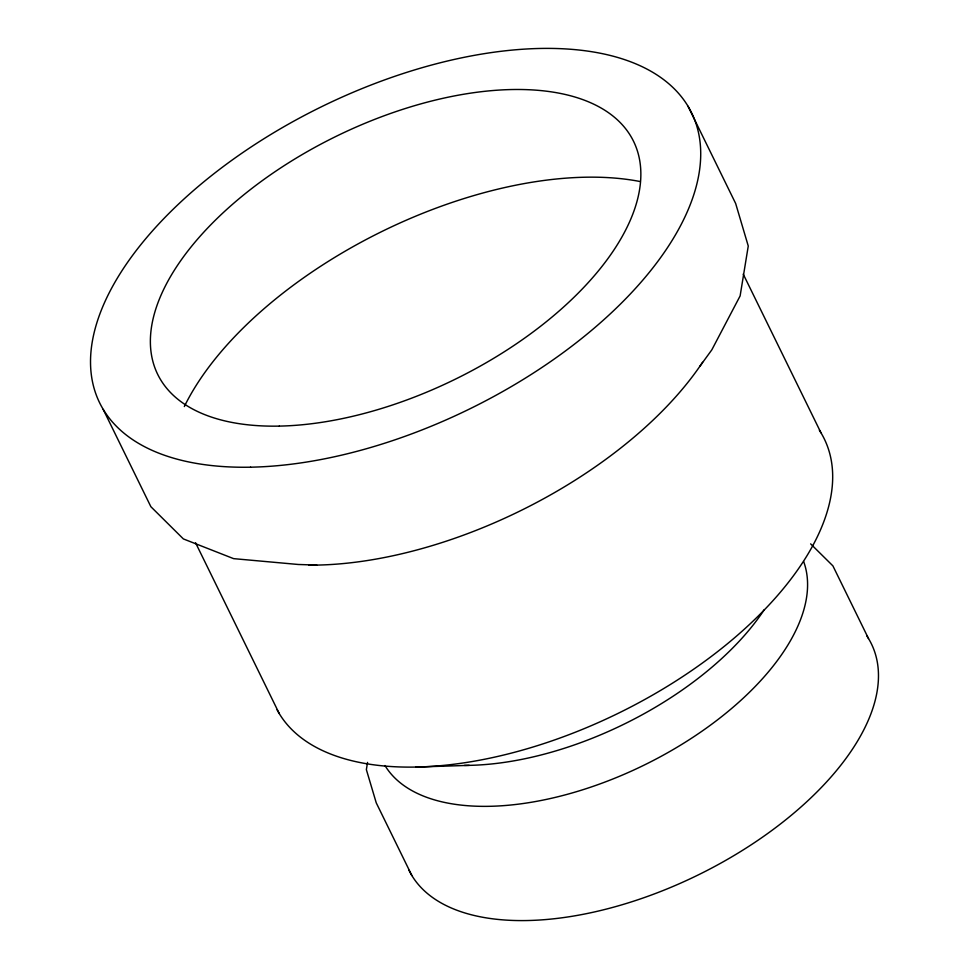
<?xml version="1.0" encoding="UTF-8"?>
<svg xmlns="http://www.w3.org/2000/svg" width="969" height="969" viewBox="0 0 969 969"><rect width="100%" height="100%" fill="white"/><g stroke="black" fill="none" stroke-linecap="round" stroke-linejoin="round"><path stroke-width="1.45" d="M367.542 762.409L366.367 769.64L376.251 802.865L411.849 875.516M699.897 366.258L711.827 349.833L740.122 295.92L748.262 246.029L735.665 203.514L688.002 106.227M415.725 767.06L469.19 765.365M316.778 565.084L298.222 564.479L233.614 558.641L183.371 538.921L150.873 506.702L103.211 409.415M810.641 543.875L832.904 565.884L868.49 638.523M743.223 274.106L820.925 432.707M195.556 542.749L279.229 713.535M764.299 609.622A233.141 119.03 -26.1 0 1 464.454 765.401M819.374 430.248A305.308 155.876 -26.1 0 1 629.535 707.624A305.308 155.876 -26.1 0 1 277.086 709.768M702.586 362.297A305.308 155.876 -26.1 0 1 308.76 565.145M184.328 406.556A305.308 155.876 -26.1 0 1 639.928 181.494M803.664 561.596A233.141 119.03 -26.1 0 1 643.21 765.558A233.141 119.03 -26.1 0 1 384.984 765.534M866.964 636.112A257.439 131.433 -26.1 0 1 705.711 871.179A257.439 131.433 -26.1 0 1 408.991 870.295M279.326 426.106A264.937 135.26 -26.1 0 0 640.751 169.926A264.937 135.26 -26.1 0 0 266.754 177.424A264.937 135.26 -26.1 0 0 279.326 426.106M250.571 467.191A329.593 168.279 -26.1 0 0 700.599 148.729A329.593 168.279 -26.1 0 0 235.673 157.535A329.593 168.279 -26.1 0 0 250.571 467.191"/></g></svg>
